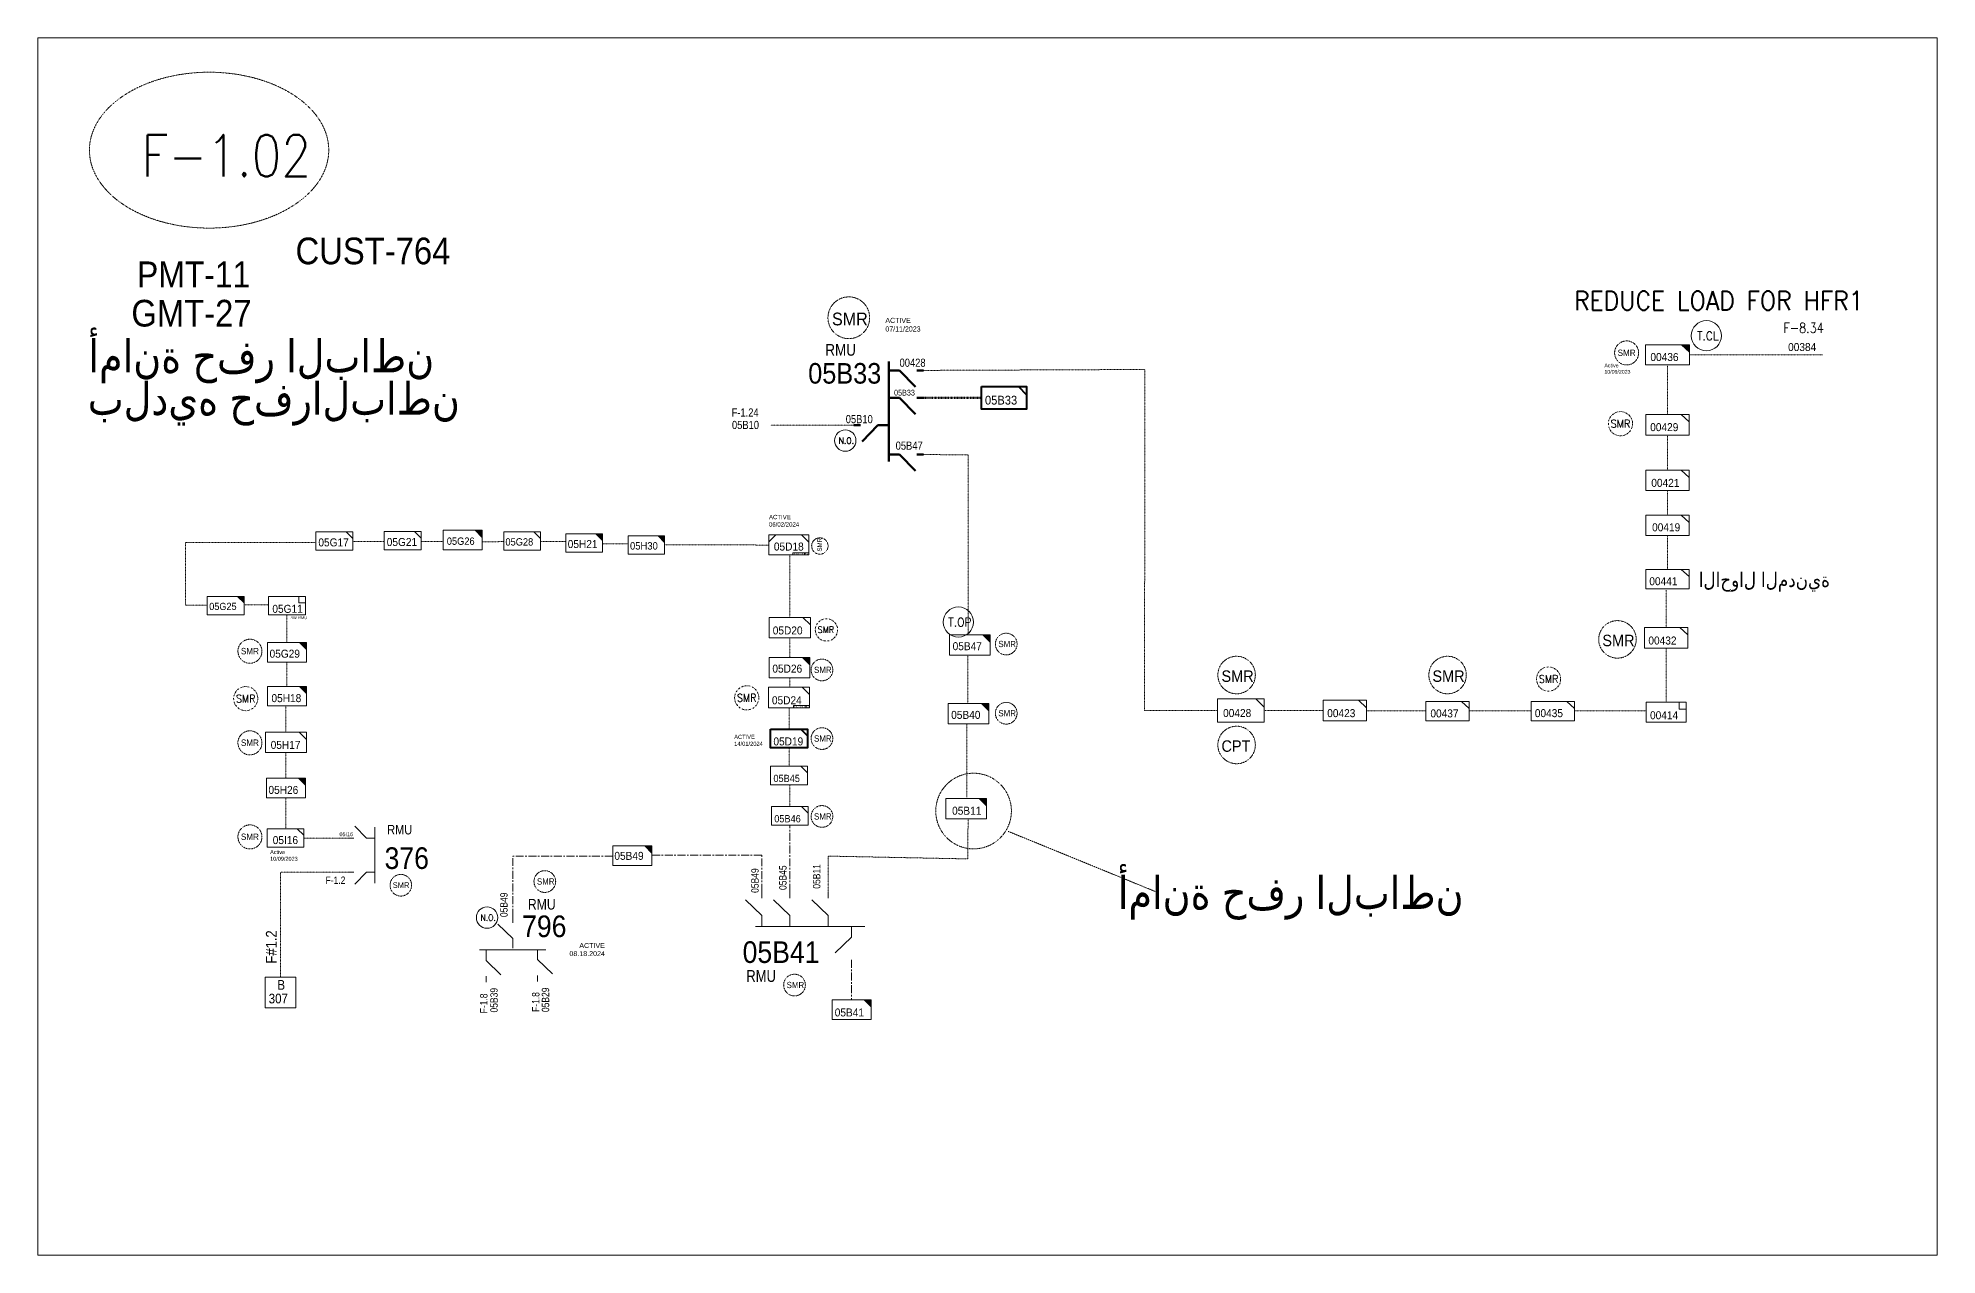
# Model space of a CAD drawing. Header units: metres. Extents: x 65984 to 144644, y -19036 to 23726.
# Drawn here: x 115218 to 116097, y 14560 to 15123 of the extents above; entities that cross this region are included whole.
import ezdxf
from ezdxf.enums import TextEntityAlignment as Align

# ---------------------------------------------------------------- set-up
doc = ezdxf.new("R2010")
doc.units = ezdxf.units.M
doc.header["$MEASUREMENT"] = 0
for name, pattern in [('( Center )', [2, 1.25, -0.25, 0.25, -0.25]), ('DGN Style 3', [0.013877, 0, -0.013877]), ('DGN Style 4', [1.6, 0.8, -0.4, 0, -0.4])]:
    doc.linetypes.add(name, pattern=pattern)
doc.layers.get('0').update_dxf_attribs({"color": 95, "lineweight": 40})
for name, color, linetype, lineweight in [('CONTRACTOR NAME', 95, 'Continuous', 40), ('d_eos', 111, 'Continuous', 40), ('d_eos no', 121, 'Continuous', 40), ('d_switch', 95, 'Continuous', 40), ('d_tf no', 6, 'Continuous', 40), ('d_ug cable', 95, 'Continuous', 40), ('d_ug main line', 95, 'Continuous', 40), ('d_unit sub', 7, 'Continuous', 40), ('FDR  1  05', 172, 'Continuous', 40), ('fedr no', 95, 'Continuous', 40), ('GRID STATION 01', 7, 'Continuous', 40), ('Level 37', 7, 'Continuous', 0), ('O H MAIN FEEDER', 4, 'Continuous', 100), ('SW N O', 114, 'Continuous', 30)]:
    doc.layers.add(name, color=color, linetype=linetype, lineweight=lineweight)
doc.styles.add('NASKHF', font='naskhf.shx', dxfattribs={"height": 8})
doc.styles.get("Standard").update_dxf_attribs({"font": 'txt.shx'})
doc.styles.add('Style-Arial', font='arial.ttf')
doc.styles.add('Style-ENGINEERING', font='ENGINEERING.shx')
doc.styles.add('Style-msdefault', font='msdefault.shx')
doc.styles.add('Style-simplex', font='simplex.shx')
doc.styles.add('Style-STANDARD', font='STANDARD.shx')

# ---------------------------------------------------------------- blocks, each defined once
blk = doc.blocks.new('*U893')
at = {"layer": 'SW N O', "color": 3, "lineweight": 13}
blk.add_circle((0, 0), 16.8, dxfattribs=at)
at = {"layer": 'SW N O', "color": 3, "lineweight": 13, "style": 'Style-STANDARD'}
blk.add_text('N.O.', height=9.6, dxfattribs=at).set_placement((1.7, -0.2), align=Align.MIDDLE_CENTER)
blk = doc.blocks.new('TF_8')
at = {"color": 0, "linetype": 'ByBlock', "lineweight": -2}
blk.add_line((6.3, 4.95), (9.9, 1.35), dxfattribs=at)
blk.add_3dface([(-10.1, 4.95), (9.9, 4.95), (9.9, -5.05), (-10.1, -5.05)], dxfattribs=at)
blk = doc.blocks.new('exist.us-1000kva')
at = {"color": 0, "linetype": 'ByBlock', "lineweight": -2, "flags": 128}
blk.add_lwpolyline([(40, 12.9), (32.8, 20), (40, 20)], close=True, dxfattribs=at)
at = {"color": 0, "linetype": 'ByBlock', "lineweight": -2, "extrusion": (0, 0, -1)}
blk.add_solid([(-40, 12.9), (-32.8, 20), (-40, 20)], dxfattribs=at)
at = {"color": 0, "linetype": 'ByBlock', "lineweight": -2, "xscale": 2, "yscale": 2}
blk.add_blockref('TF_8', (20.2, 10.1), dxfattribs=at)
blk = doc.blocks.new('TF3')
at = {"color": 0, "linetype": 'ByBlock', "lineweight": -2}
for p, q in [((11.3, 9), (18.3, 9)), ((18.3, 9), (18.3, 2))]:
    blk.add_line(p, q, dxfattribs=at)
at = {"color": 0, "linetype": 'ByBlock', "lineweight": -2, "flags": 128}
blk.add_lwpolyline([(18.3, 2), (11.3, 2), (11.3, 9)], dxfattribs=at)
at = {"color": 0, "linetype": 'ByBlock', "lineweight": -2}
blk.add_3dface([(-21.7, 9), (18.3, 9), (18.3, -11), (-21.7, -11)], dxfattribs=at)
blk = doc.blocks.new('*U1240')
at = {"layer": 'CONTRACTOR NAME', "color": 2, "lineweight": 13, "ltscale": 0.498271, "flags": 128}
for points in [[(1.71, -0.49), (-3.71, -0.49), (-3.71, 0.49), (1.71, 0.49)], [(3.71, -0.49), (1.71, -0.49), (1.71, 0.49), (3.71, 0.49)]]:
    blk.add_lwpolyline(points, close=True, dxfattribs=at)
at = {"layer": 'CONTRACTOR NAME', "color": 2, "lineweight": 13, "style": 'Style-msdefault', "width": 0.945946}
for s, height, p in [('2017.09.21', 0.683, (-3.48, 0.35)), ('KIC', 0.572, (2.05, 0.29))]:
    blk.add_text(s, height=height, dxfattribs=at).set_placement(p, align=Align.TOP_LEFT)
blk = doc.blocks.new('*U1241')
at = {"layer": 'CONTRACTOR NAME', "color": 131, "lineweight": 13, "ltscale": 0.498271, "flags": 128}
for points in [[(1.71, -0.5), (-3.71, -0.5), (-3.71, 0.48), (1.71, 0.48)], [(3.72, -0.5), (1.71, -0.5), (1.71, 0.48), (3.72, 0.48)]]:
    blk.add_lwpolyline(points, close=True, dxfattribs=at)
at = {"layer": 'CONTRACTOR NAME', "color": 131, "lineweight": 13, "style": 'Style-msdefault', "width": 0.945946}
for s, height, p in [('2017.10.01', 0.683, (-3.48, 0.34)), ('KIC', 0.572, (2.06, 0.28))]:
    blk.add_text(s, height=height, dxfattribs=at).set_placement(p, align=Align.TOP_LEFT)
blk = doc.blocks.new('*U2966')
at = {"layer": 'FDR  1  05', "color": 2, "linetype": 'Continuous', "lineweight": 13, "flags": 128}
blk.add_lwpolyline([(12.8, 10), (20, 10), (20, 2.8)], close=True, dxfattribs=at)
at = {"layer": 'FDR  1  05', "color": 2, "linetype": 'Continuous', "lineweight": 13, "xscale": 2, "yscale": 2, "zscale": 0.899145647744635, "rotation": 359.9999999999999}
blk.add_blockref('TF_8', (0.2, 0.1), dxfattribs=at)
blk = doc.blocks.new('*U2657')
at = {"layer": 'd_unit sub', "color": 2, "linetype": 'Continuous', "lineweight": 13, "flags": 128}
for points in [[(-9.48, 1.38), (-6.07, 4.73), (-9.48, 4.73)], [(9.49, 1.32), (6.02, 4.73), (9.5, 4.73)]]:
    blk.add_lwpolyline(points, close=True, dxfattribs=at)
at = {"layer": 'd_unit sub', "color": 2, "linetype": 'Continuous', "lineweight": 13, "xscale": 0.9486633457507602, "yscale": 0.9486633457507602, "zscale": 0.4380515265747435, "rotation": 359.9999999999999}
blk.add_blockref('TF_8', (0.1, 0.04), dxfattribs=at)
blk = doc.blocks.new('*U2967')
at = {"layer": 'd_tf no', "color": 2, "linetype": 'Continuous', "lineweight": 40, "flags": 128}
blk.add_lwpolyline([(12.8, 10), (20, 10), (20, 2.8)], close=True, dxfattribs=at)
at = {"layer": 'd_tf no', "color": 2, "linetype": 'Continuous', "lineweight": 40, "xscale": 2, "yscale": 2, "rotation": 359.9999999999999}
blk.add_blockref('TF_8', (0.2, 0.1), dxfattribs=at)
blk = doc.blocks.new('*U2968')
at = {"layer": 'FDR  1  05', "color": 2, "linetype": 'Continuous', "lineweight": 13, "flags": 128}
blk.add_lwpolyline([(12.8, 10), (20, 10), (20, 2.8)], close=True, dxfattribs=at)
at = {"layer": 'FDR  1  05', "color": 2, "linetype": 'Continuous', "lineweight": 13, "xscale": 2, "yscale": 2, "rotation": 359.9999999999999}
blk.add_blockref('TF_8', (0.2, 0.1), dxfattribs=at)
blk = doc.blocks.new('*U2969')
at = {"layer": 'FDR  1  05', "color": 2, "linetype": 'Continuous', "lineweight": 13, "flags": 128}
blk.add_lwpolyline([(20, 10), (20, 2.8), (12.8, 10)], close=True, dxfattribs=at)
at = {"layer": 'FDR  1  05', "color": 2, "linetype": 'Continuous', "lineweight": 13, "xscale": 2, "yscale": 2, "zscale": 0.8535245333131425, "rotation": 359.9999999999999}
blk.add_blockref('TF_8', (0.2, 0.1), dxfattribs=at)
blk = doc.blocks.new('*U3297')
at = {"layer": 'FDR  1  05', "color": 7, "linetype": 'Continuous', "lineweight": 13, "flags": 128}
blk.add_lwpolyline([(12.8, 10), (20, 10), (20, 2.8)], close=True, dxfattribs=at)
at = {"layer": 'FDR  1  05', "color": 7, "linetype": 'Continuous', "lineweight": 13, "xscale": 2, "yscale": 2, "rotation": 359.9999999999999}
blk.add_blockref('TF_8', (0.2, 0.1), dxfattribs=at)
blk = doc.blocks.new('*U3336')
at = {"layer": 'FDR  1  05', "color": 7, "linetype": 'Continuous', "lineweight": 13, "flags": 128}
blk.add_lwpolyline([(20, 10), (20, 2.8), (12.8, 10)], close=True, dxfattribs=at)
at = {"layer": 'FDR  1  05', "color": 7, "linetype": 'Continuous', "lineweight": 13, "xscale": 2, "yscale": 2, "zscale": 0.8535245333131425, "rotation": 359.9999999999999}
blk.add_blockref('TF_8', (0.2, 0.1), dxfattribs=at)
blk = doc.blocks.new('*U1280')
at = {"layer": 'SW N O', "color": 1, "lineweight": 13}
blk.add_circle((0, 0), 16.8, dxfattribs=at)
at = {"layer": 'SW N O', "color": 1, "lineweight": 13, "style": 'Style-STANDARD'}
blk.add_text('T.CL', height=9.6, dxfattribs=at).set_placement((1.7, -0.2), align=Align.MIDDLE_CENTER)
blk = doc.blocks.new('*U4161')
at = {"layer": 'SW N O', "color": 5, "lineweight": 13}
blk.add_circle((0, 0), 16.8, dxfattribs=at)
at = {"layer": 'SW N O', "color": 5, "lineweight": 13, "style": 'Style-STANDARD'}
blk.add_text('T.OP', height=9.6, dxfattribs=at).set_placement((1.7, -0.2), align=Align.MIDDLE_CENTER)

msp = doc.modelspace()

# ---------------------------------------------------------------- linework, layer by layer
at = {"layer": 'd_eos', "color": 2, "linetype": 'Continuous', "lineweight": 211, "ltscale": 0.688132}
for p, q in [((115611.83, 14926.97), (115611.82, 14973.24)), ((115611.82, 14969.1), (115616.84, 14969.1)), ((115616.84, 14969.1), (115624.16, 14961.55)), ((115624.86, 14969.1), (115627.91, 14969.1)), ((115611.82, 14956.45), (115616.84, 14956.45)), ((115616.84, 14956.45), (115624.16, 14948.9)), ((115624.86, 14956.45), (115627.91, 14956.45)), ((115598.79, 14943.8), (115595.74, 14943.8)), ((115606.81, 14943.8), (115599.49, 14936.25)), ((115611.83, 14943.79), (115606.81, 14943.8)), ((115611.82, 14930.26), (115616.84, 14930.27)), ((115616.84, 14930.27), (115624.16, 14922.72)), ((115624.86, 14930.27), (115627.91, 14930.27))]:
    msp.add_line(p, q, dxfattribs=at)
at = {"layer": 'd_eos', "color": 7, "linetype": 'Continuous', "lineweight": 13, "ltscale": 0.54966}
for p, q in [((115364.46, 14752.87), (115362.2, 14752.87)), ((115370.43, 14752.87), (115364.98, 14758.49)), ((115364.47, 14737.22), (115362.2, 14737.22)), ((115370.43, 14737.23), (115364.99, 14731.61))]:
    msp.add_line(p, q, dxfattribs=at)
at = {"layer": 'd_eos', "color": 2, "linetype": 'Continuous', "lineweight": 13, "ltscale": 0.54966}
for p, q in [((115374.16, 14752.87), (115370.43, 14752.87)), ((115374.16, 14732.09), (115374.16, 14758)), ((115374.16, 14737.23), (115370.43, 14737.23))]:
    msp.add_line(p, q, dxfattribs=at)
at = {"layer": 'd_eos', "color": 2, "linetype": 'Continuous', "lineweight": 13, "ltscale": 0.679005}
for p, q in [((115553.14, 14725.08), (115553.14, 14728.12)), ((115566.12, 14725.08), (115566.12, 14728.12)), ((115583.86, 14725.08), (115583.86, 14728.12)), ((115553.14, 14717.09), (115545.62, 14724.39)), ((115566.12, 14717.09), (115558.6, 14724.39)), ((115583.86, 14717.09), (115576.34, 14724.39)), ((115550.27, 14712.09), (115600.82, 14712.1)), ((115553.14, 14712.09), (115553.14, 14717.09)), ((115566.12, 14712.1), (115566.12, 14717.09)), ((115583.86, 14712.1), (115583.86, 14717.09)), ((115594.64, 14712.1), (115594.64, 14707.1)), ((115594.64, 14707.1), (115587.12, 14699.8))]:
    msp.add_line(p, q, dxfattribs=at)
at = {"layer": 'd_eos', "color": 2, "linetype": 'Continuous', "lineweight": 13, "ltscale": 0.625574}
for p, q in [((115438.01, 14706.52), (115431.14, 14713.18)), ((115422.67, 14701.3), (115453.27, 14701.3)), ((115425.67, 14700.94), (115425.67, 14696.38)), ((115438.01, 14701.97), (115438.01, 14706.52)), ((115449.48, 14701.3), (115449.48, 14696.75)), ((115425.68, 14696.38), (115432.54, 14689.72)), ((115449.48, 14696.75), (115456.34, 14690.09))]:
    msp.add_line(p, q, dxfattribs=at)
at = {"layer": 'd_eos', "color": 7, "linetype": 'Continuous', "lineweight": 13, "ltscale": 0.625574}
for p, q in [((115438.01, 14713.82), (115438.01, 14716.59)), ((115425.68, 14689.09), (115425.68, 14686.32)), ((115449.48, 14689.45), (115449.48, 14686.68))]:
    msp.add_line(p, q, dxfattribs=at)
at = {"layer": 'd_ug cable', "color": 7, "linetype": 'DGN Style 3', "lineweight": 13}
for p, q in [((115982.12, 14976.35), (116043.68, 14976.35)), ((115971.92, 14948.8), (115971.92, 14971.76)), ((115971.92, 14923.06), (115971.92, 14939.3)), ((115286.59, 14889.57), (115286.59, 14860.68)), ((115364.08, 14890.06), (115378.59, 14890.04)), ((115395.66, 14890.06), (115405.74, 14890.06)), ((115423.84, 14889.97), (115433.79, 14889.98)), ((115450.86, 14889.98), (115462.5, 14889.98)), ((115479.4, 14888.95), (115491.11, 14888.95)), ((115971.92, 14892.78), (115971.92, 14877.12)), ((115566.08, 14883.85), (115566.1, 14854.95)), ((115971.28, 14850.25), (115971.28, 14867.62)), ((115566.12, 14845.46), (115566.11, 14836.48)), ((115971.28, 14815.82), (115971.28, 14840.75)), ((115333.13, 14801.95), (115333.13, 14813.91)), ((115565.72, 14813.17), (115565.72, 14803.25)), ((115647.94, 14771.9), (115647.94, 14805.69)), ((115333.13, 14780.58), (115333.13, 14792.45)), ((115333.13, 14757.28), (115333.13, 14771.58)), ((115362.2, 14752.87), (115341.44, 14752.87))]:
    msp.add_line(p, q, dxfattribs=at)
at = {"layer": 'd_ug cable', "color": 7, "linetype": 'DGN Style 3', "lineweight": 158}
msp.add_line((115627.91, 14956.45), (115654.69, 14956.45), dxfattribs=at)
at = {"layer": 'd_ug cable', "color": 2, "linetype": 'DGN Style 3', "lineweight": 13}
msp.add_line((115566.11, 14827.08), (115566.11, 14822.66), dxfattribs=at)
at = {"layer": 'd_ug cable', "color": 6, "linetype": 'DGN Style 3', "lineweight": 13}
msp.add_line((115667.07, 14756.04), (115735.22, 14728.17), dxfattribs=at)
at = {"layer": 'd_ug cable', "color": 7, "linetype": 'DGN Style 3', "lineweight": 13, "flags": 128}
for points in [[(115625.26, 14969.15), (115730.3, 14969.59)], [(115730.11, 14811.91), (115730.3, 14969.59)], [(115557.25, 14943.8), (115595.74, 14943.8)], [(115624.98, 14930.22), (115648.59, 14930.18)], [(115648.52, 14847.44), (115648.59, 14930.18)], [(115971.92, 14902.28), (115971.92, 14913.56)], [(115286.59, 14889.57), (115346.98, 14889.57)], [(115508.19, 14888.43), (115508.19, 14888.48), (115556.39, 14888.43)], [(115286.59, 14860.68), (115296.75, 14860.66)], [(115313.63, 14860.77), (115325.22, 14860.77)], [(115333.59, 14843.3), (115333.59, 14856.17)], [(115333.59, 14823.01), (115333.59, 14834.3)], [(115648.34, 14815.14), (115648.36, 14837.31)], [(115730.11, 14811.91), (115763.8, 14811.89)], [(115785.49, 14811.89), (115812.69, 14811.89)], [(115832.73, 14811.79), (115860.25, 14811.79)], [(115880.25, 14811.69), (115908.98, 14811.69)], [(115928.98, 14811.69), (115962.01, 14811.69)], [(115565.72, 14794.71), (115565.72, 14786.14)], [(115566.12, 14777.61), (115566.12, 14767.51)], [(115648.53, 14761.82), (115648.37, 14743.3)], [(115583.86, 14728.12), (115583.86, 14744.6), (115648.37, 14743.3), (115648.37, 14743.3)], [(115362.2, 14737.22), (115330.54, 14737.22), (115330.54, 14688.59)]]:
    msp.add_lwpolyline(points, dxfattribs=at)
at = {"layer": 'd_ug cable', "color": 2, "linetype": 'DGN Style 3', "lineweight": 0}
for centre, radius in [((115593.38, 14993.51), 9.64), ((115579.99, 14887.99), 3.8), ((115948.8, 14844.8), 8.67), ((115666.16, 14842.64), 5.02), ((115580.96, 14830.67), 5.02), ((115772.69, 14828.32), 8.67), ((115870.24, 14828.32), 8.67), ((115666.16, 14810.64), 5.02), ((115580.96, 14798.94), 5.02), ((115772.69, 14795.98), 8.67), ((115580.96, 14762.93), 5.02), ((115452.81, 14732.84), 5.02), ((115568.27, 14684.98), 5.02)]:
    msp.add_circle(centre, radius, dxfattribs=at)
at = {"layer": 'd_ug cable', "color": 2, "linetype": 'DGN Style 3', "lineweight": 13}
for centre, radius in [((115953.04, 14977.24), 5.56), ((115316.46, 14839.31), 5.56), ((115316.46, 14796.96), 5.56), ((115316.46, 14753.47), 5.56), ((115386.23, 14731.13), 5)]:
    msp.add_circle(centre, radius, dxfattribs=at)
at = {"layer": 'd_ug cable', "color": 2, "linetype": 'DGN Style 4', "lineweight": 13}
for centre, radius in [((115950.21, 14944.52), 5.59), ((115583.03, 14849.18), 5.15), ((115916.95, 14826.45), 5.59), ((115314.5, 14817.41), 5.59), ((115546.17, 14817.77), 5.59)]:
    msp.add_circle(centre, radius, dxfattribs=at)
at = {"layer": 'd_ug cable', "color": 6, "linetype": 'DGN Style 3', "lineweight": 13}
msp.add_circle((115651.07, 14765.43), 17.49, dxfattribs=at)
at = {"layer": 'd_ug main line', "color": 7, "linetype": '( Center )', "lineweight": 13, "ltscale": 2.94}
msp.add_line((115594.64, 14696.62), (115594.64, 14678.09), dxfattribs=at)
at = {"layer": 'd_ug main line', "color": 7, "linetype": '( Center )', "lineweight": 13, "ltscale": 2.94, "flags": 128}
for points in [[(115566.12, 14728.12), (115566.12, 14758.97)], [(115484.17, 14744.6), (115484.17, 14744.6), (115438.01, 14744.6), (115438.01, 14716.59)], [(115553.11, 14745.06), (115553.11, 14745.06), (115502.33, 14745.05), (115502.33, 14745.05)], [(115553.14, 14728.12), (115553.14, 14745.1)]]:
    msp.add_lwpolyline(points, dxfattribs=at)
at = {"layer": 'fedr no', "color": 82, "linetype": 'DGN Style 3', "lineweight": 13, "true_color": 0x1dc70e}
msp.add_ellipse((115297.57, 15070.99), major_axis=(55.33, 0), ratio=0.651175, dxfattribs=at)
at = {"layer": 'GRID STATION 01', "color": 7, "lineweight": 13, "ltscale": 0.379284, "flags": 128}
msp.add_lwpolyline([(115323.44, 14674.4), (115337.64, 14674.4), (115337.64, 14688.59), (115323.44, 14688.59)], close=True, dxfattribs=at)
at = {"layer": 'O H MAIN FEEDER', "color": 140, "linetype": 'Continuous', "lineweight": 13, "flags": 128}
msp.add_lwpolyline([(115218.44, 14560.16), (116096.57, 14560.16), (116096.57, 15122.85), (115218.44, 15122.85)], close=True, dxfattribs=at)

# ---------------------------------------------------------------- block references
at = {"layer": 'CONTRACTOR NAME', "color": 131, "lineweight": 13, "ltscale": 0.498271}
msp.add_blockref('*U1241', (115571.16, 14884.36), dxfattribs=at)
at = {"layer": 'CONTRACTOR NAME', "color": 2, "lineweight": 13, "ltscale": 0.498271}
msp.add_blockref('*U1240', (115571.51, 14813.67), dxfattribs=at)
at = {"layer": 'd_tf no', "color": 2, "linetype": 'Continuous', "lineweight": 40, "xscale": 0.4267622666565712, "yscale": 0.4267622666565712, "zscale": 0.4267622666565712}
msp.add_blockref('*U2967', (115565.71, 14798.98), dxfattribs=at)
at = {"layer": 'd_unit sub', "color": 2, "linetype": 'Continuous', "lineweight": 13, "xscale": 0.9742284657550533, "yscale": 0.9742284657550533, "zscale": 0.9742284657550533}
msp.add_blockref('*U2657', (115565.62, 14888.48), dxfattribs=at)
at = {"layer": 'FDR  1  05', "color": 2, "linetype": 'Continuous', "lineweight": 13}
for name, p, xscale, yscale, zscale in [('exist.us-1000kva', (115961.71, 14971.76), 0.5101644061302066, 0.4591479655171861, 0.4267622666565712), ('*U2966', (115566.11, 14850.2), 0.4746308539968325, 0.4746308539968325, 0.4746308539968325), ('exist.us-1000kva', (115639.94, 14837.45), 0.47, 0.47, 0.4267622666565712), ('exist.us-1000kva', (115556.58, 14827.08), 0.4700000000001455, 0.4700000000001455, 0.4267622666565712), ('*U2966', (115565.71, 14817.91), 0.4746308539968325, 0.4746308539968325, 0.4746308539968325), ('exist.us-1000kva', (115639.26, 14805.69), 0.4700000000001455, 0.4700000000001455, 0.4267622666565712), ('TF_8', (115774.76, 14811.94), 1.084321056286571, 1.084321056286571, 0.4267622666565712), ('*U2969', (115870.24, 14811.64), 0.5, 0.45, 0.5), ('*U2969', (115918.97, 14811.64), 0.5, 0.45, 0.5), ('*U2968', (115566.11, 14763.24), 0.4267622666565712, 0.4267622666565712, 0.4267622666565712)]:
    msp.add_blockref(name, p, dxfattribs=dict(at, xscale=xscale, yscale=yscale, zscale=zscale))
at = {"layer": 'FDR  1  05', "color": 2, "linetype": 'Continuous', "lineweight": 40, "xscale": 1.045, "yscale": 1.045, "zscale": 0.4694384933222284}
msp.add_blockref('TF_8', (115665.24, 14956.5), dxfattribs=at)
at = {"layer": 'FDR  1  05', "color": 2, "linetype": 'Continuous', "lineweight": 13, "yscale": 0.95, "zscale": 0.4267622666565712}
for p in [(115972.02, 14944.09), (115971.38, 14845.55)]:
    msp.add_blockref('TF_8', p, dxfattribs=at)
at = {"layer": 'FDR  1  05', "color": 7, "linetype": 'Continuous', "lineweight": 13, "yscale": 0.95, "zscale": 0.4267622666565712}
for p in [(115972.02, 14918.36), (115972.02, 14897.58), (115822.79, 14811.94)]:
    msp.add_blockref('TF_8', p, dxfattribs=at)
at = {"layer": 'FDR  1  05', "color": 7, "linetype": 'Continuous', "lineweight": 13, "rotation": 359.9999999999999}
for name, p, xscale, yscale, zscale in [('TF_8', (115355.6, 14890.32), 0.8535245333131425, 0.8535245333131425, 0.4267622666565712), ('TF_8', (115387.21, 14890.5), 0.8535245333131425, 0.8535245333131425, 0.4267622666565712), ('exist.us-1000kva', (115405.74, 14886.18), 0.4523019561862487, 0.4523019561862487, 0.4267622666565712), ('TF_8', (115442.41, 14890.35), 0.8535245333131425, 0.8535245333131425, 0.4267622666565712), ('exist.us-1000kva', (115462.5, 14885.08), 0.4226133522640009, 0.4226133522640009, 0.4267622666565712), ('exist.us-1000kva', (115491.29, 14884.25), 0.4226133522640009, 0.4226133522640009, 0.4267622666565712), ('exist.us-1000kva', (115296.75, 14856.17), 0.4263196335668908, 0.4263196335668908, 0.3840860399909141), ('TF3', (115334.32, 14860.86), 0.4266530155163069, 0.4266530155163069, 0.1300771388769227), ('TF3', (115972.06, 14811.65), 0.4631698218508414, 0.4631698218508414, 0.1300771388769227), ('exist.us-1000kva', (115324.13, 14771.58), 0.45, 0.45, 0.4267622666565712), ('exist.us-1000kva', (115484.28, 14740.25), 0.4511954598007759, 0.4511954598007759, 0.4267622666565712)]:
    msp.add_blockref(name, p, dxfattribs=dict(at, xscale=xscale, yscale=yscale, zscale=zscale))
at = {"layer": 'FDR  1  05', "color": 7, "linetype": 'Continuous', "lineweight": 13}
for name, p, xscale, yscale, zscale in [('*U3336', (115971.9, 14872.63), 0.5, 0.45, 0.5), ('*U3297', (115565.71, 14781.87), 0.4267622666565712, 0.4267622666565712, 0.4267622666565712), ('exist.us-1000kva', (115638.24, 14761.82), 0.47, 0.47, 0.4267622666565712)]:
    msp.add_blockref(name, p, dxfattribs=dict(at, xscale=xscale, yscale=yscale, zscale=zscale))
at = {"layer": 'FDR  1  05', "color": 2, "linetype": 'Continuous', "lineweight": 13, "zscale": 0.4267622666565712, "rotation": 359.9999999999999}
for name, p, xscale, yscale in [('exist.us-1000kva', (115324.59, 14834.3), 0.45, 0.45), ('exist.us-1000kva', (115324.59, 14814.01), 0.45, 0.45), ('TF_8', (115333.19, 14797.23), 0.95, 0.95), ('TF_8', (115332.99, 14753.05), 0.8535245333131425, 0.8535245333131425), ('exist.us-1000kva', (115585.61, 14669.06), 0.4511954598007759, 0.4511954598007759)]:
    msp.add_blockref(name, p, dxfattribs=dict(at, xscale=xscale, yscale=yscale))
at = {"layer": 'SW N O', "color": 1, "lineweight": 13, "xscale": 0.4151295159323007, "yscale": 0.4151295159323007, "zscale": 0.4151295159323007}
msp.add_blockref('*U1280', (115989.93, 14985.19), dxfattribs=at)
at = {"layer": 'SW N O', "color": 3, "lineweight": 13, "xscale": 0.2950694635422144, "yscale": 0.2950694635422144, "zscale": 0.2950694635422144}
for p in [(115591.74, 14936.72), (115426.11, 14716.18)]:
    msp.add_blockref('*U893', p, dxfattribs=at)
at = {"layer": 'SW N O', "color": 5, "lineweight": 13, "xscale": 0.4151295159323007, "yscale": 0.4151295159323007, "zscale": 0.4151295159323007}
msp.add_blockref('*U4161', (115644.04, 14852.81), dxfattribs=at)

# ---------------------------------------------------------------- texts
at = {"color": 4, "insert": (115480.61, 14698.36), "char_height": 2.2422, "attachment_point": 9}
msp.add_mtext('\\FENGINEERING;\\H1x;\\W1.09375;ACTIVE\\P08.18.2024', dxfattribs=at)
at = {"layer": 'd_eos no', "color": 7, "linetype": 'Continuous', "lineweight": 13, "style": 'Style-Arial', "width": 0.88}
for s, height, p in [('CUST-764', 12.33, (115337.54, 15030.56)), ('PMT-11', 11.981, (115264.24, 15019.52)), ('GMT-27', 12.33, (115261.63, 15001.78))]:
    msp.add_text(s, height=height, dxfattribs=at).set_placement(p, align=Align.TOP_LEFT)
at = {"layer": 'd_eos no', "color": 2, "linetype": 'Continuous', "lineweight": 13}
for s, height, style, width, p in [('أمانة حفر الباطن', 15.1947, 'Style-Arial', 0.88, (115241.78, 14983.44)), ('بلديه حفرالباطن', 15.1947, 'Style-Arial', 0.88, (115241.47, 14963.85)), ('376', 10, 'Style-Arial', 0.88, (115378.71, 14748.66)), ('أمانة حفر الباطن', 15.1947, 'Style-Arial', 0.88, (115717.78, 14735.39)), ('796', 10, 'Style-Arial', 0.88, (115442.31, 14717.14)), ('05B41', 10, 'Style-Arial', 0.88, (115544.28, 14705.2)), ('RMU', 5.5, 'Style-msdefault', 0.818182, (115545.98, 14691.92))]:
    msp.add_text(s, height=height, dxfattribs=dict(at, style=style, width=width)).set_placement(p, align=Align.TOP_LEFT)
at = {"layer": 'd_eos no', "color": 2, "linetype": 'Continuous', "lineweight": 140, "style": 'Style-Arial', "width": 0.88}
msp.add_text('05B33', height=9.505, dxfattribs=at).set_placement((115574.6, 14972.56), align=Align.TOP_LEFT)
at = {"layer": 'd_eos no', "color": 7, "linetype": 'Continuous', "lineweight": 13, "ltscale": 0.627684, "style": 'Style-Arial', "width": 0.88}
msp.add_text('الاحوال المدنية', height=6.6846, dxfattribs=at).set_placement((115986.42, 14875.76), align=Align.TOP_LEFT)
at = {"layer": 'd_switch', "color": 7, "linetype": 'Continuous', "lineweight": 30, "style": 'Style-ENGINEERING', "width": 0.857143}
msp.add_text('00428', height=3.773, dxfattribs=at).set_placement((115628.87, 14974.61), align=Align.TOP_RIGHT)
for s, height, p in [('05B33', 2.676, (115614.3, 14960.22)), ('05B10', 3.773, (115591.95, 14948.52)), ('05B47', 3.773, (115615.04, 14936.26))]:
    msp.add_text(s, height=height, dxfattribs=at).set_placement(p, align=Align.TOP_LEFT)
at = {"layer": 'd_switch', "color": 17, "linetype": 'Continuous', "lineweight": 30, "style": 'Style-ENGINEERING', "width": 0.857143}
msp.add_text('05B10', height=3.773, dxfattribs=at).set_placement((115539.35, 14945.83), align=Align.TOP_LEFT)
at = {"layer": 'd_switch', "color": 2, "linetype": 'Continuous', "lineweight": 30, "style": 'Style-ENGINEERING', "width": 0.857143}
msp.add_text('F-1.24', height=3.773, dxfattribs=at).set_placement((115539.18, 14947.82))
at = {"layer": 'd_switch', "color": 7, "linetype": 'Continuous', "lineweight": 13, "ltscale": 0.687201, "style": 'Style-ENGINEERING', "width": 0.857143}
msp.add_text('05I16', height=1.821, dxfattribs=at).set_placement((115357.86, 14755.63), align=Align.TOP_LEFT)
at = {"layer": 'd_switch', "color": 7, "linetype": 'Continuous', "lineweight": 13, "style": 'Style-ENGINEERING', "width": 0.857143}
msp.add_text('F-1.2', height=3.43, dxfattribs=at).set_placement((115360.59, 14735.16), align=Align.TOP_RIGHT)
for s, rotation, p in [('05B49', 89.99963, (115551.7, 14738.95)), ('05B45', 89.99963, (115564.59, 14740.3)), ('05B11', 90, (115580.21, 14740.88))]:
    msp.add_text(s, height=3.43, rotation=rotation, dxfattribs=at).set_placement(p, align=Align.RIGHT)
at = {"layer": 'd_switch', "color": 71, "linetype": 'Continuous', "lineweight": 13, "style": 'Style-ENGINEERING', "width": 0.857143}
msp.add_text('05B49', height=3.43, rotation=90, dxfattribs=at).set_placement((115432.17, 14716.39), align=Align.TOP_LEFT)
at = {"layer": 'd_switch', "color": 98, "linetype": 'Continuous', "lineweight": 13, "style": 'Style-ENGINEERING', "width": 0.857143}
for s, p in [('05B39', (115427.59, 14672.28)), ('05B29', (115451.4, 14672.47))]:
    msp.add_text(s, height=3.43, rotation=90, dxfattribs=at).set_placement(p, align=Align.TOP_LEFT)
at = {"layer": 'd_switch', "color": 2, "linetype": 'Continuous', "lineweight": 30, "style": 'Style-ENGINEERING', "width": 0.857143}
for p in [(115426.3, 14671.9), (115450.33, 14672.53)]:
    msp.add_text('F-1.8', height=3.43, rotation=90, dxfattribs=at).set_placement(p)
at = {"layer": 'd_tf no', "color": 1, "linetype": 'Continuous', "lineweight": 13, "style": 'Style-msdefault', "width": 0.945946}
for s, height, p in [('SMR', 5.888, (115585.6, 14995.88)), ('SMR', 2.89, (115662.52, 14844.11)), ('SMR', 5.299, (115941.81, 14846.94)), ('SMR', 2.89, (115577.31, 14832.14)), ('SMR', 5.299, (115765.7, 14830.45)), ('SMR', 5.299, (115863.24, 14830.45)), ('SMR', 2.89, (115662.52, 14812.1)), ('SMR', 2.89, (115577.31, 14800.4)), ('CPT', 5.299, (115765.7, 14798.12)), ('SMR', 2.89, (115577.31, 14764.39)), ('SMR', 2.89, (115449.16, 14734.31)), ('SMR', 2.89, (115564.62, 14686.45))]:
    msp.add_text(s, height=height, dxfattribs=at).set_placement(p, align=Align.TOP_LEFT)
at = {"layer": 'd_tf no', "color": 3, "linetype": 'Continuous', "lineweight": 40, "style": 'Style-msdefault', "width": 0.945946}
msp.add_text('00384', height=3.7, dxfattribs=at).set_placement((116027.7, 14981.81), align=Align.TOP_LEFT)
at = {"layer": 'd_tf no', "color": 1, "linetype": 'Continuous', "lineweight": 40, "style": 'Style-msdefault', "width": 0.945946}
for height, p in [(2.96, (115948.87, 14978.79)), (2.96, (115312.29, 14840.86)), (2.96, (115312.29, 14798.51)), (2.96, (115312.29, 14755.02)), (2.664, (115382.47, 14732.52))]:
    msp.add_text('SMR', height=height, dxfattribs=at).set_placement(p, align=Align.TOP_LEFT)
at = {"layer": 'd_tf no', "color": 2, "linetype": 'Continuous', "lineweight": 13, "style": 'Style-msdefault', "width": 0.945946}
for s, height, p in [('00436', 3.7, (115964.04, 14977.19)), ('00429', 3.7, (115963.94, 14944.78)), ('05D20', 3.7, (115558.21, 14850.78)), ('05B47', 3.7, (115641.39, 14843.5)), ('05G29', 3.7, (115325.53, 14840.03)), ('05D26', 3.7, (115558.03, 14833.13)), ('05H18', 3.7, (115326.41, 14819.48)), ('05D24', 3.7, (115557.82, 14818.49)), ('05B40', 3.7, (115640.71, 14811.74)), ('00428', 3.7, (115766.45, 14812.6)), ('00437', 3.7, (115862.31, 14812.43)), ('00435', 3.7, (115910.6, 14812.54)), ('05H17', 3.7, (115326.05, 14797.86)), ('05B46', 3.348, (115558.91, 14763.57)), ('05B41', 3.7, (115586.87, 14674.16))]:
    msp.add_text(s, height=height, dxfattribs=at).set_placement(p, align=Align.TOP_LEFT)
at = {"layer": 'd_tf no', "color": 2, "linetype": 'Continuous', "lineweight": 40, "style": 'Style-msdefault', "width": 0.945946}
msp.add_text('05B33', height=4.07, dxfattribs=at).set_placement((115656.34, 14957.44), align=Align.TOP_LEFT)
at = {"layer": 'd_tf no', "color": 1, "linetype": 'Continuous', "lineweight": 13, "ltscale": 0.9, "style": 'Style-simplex', "width": 0.909091}
for height, p in [(3.561, (115950.21, 14944.52)), (3.004, (115582.75, 14849.28)), (3.561, (115916.96, 14826.46)), (3.561, (115314.5, 14817.42)), (3.561, (115546.17, 14817.78))]:
    msp.add_text('SMR', height=height, dxfattribs=at).set_placement(p, align=Align.MIDDLE_CENTER)
at = {"layer": 'd_tf no', "color": 7, "linetype": 'Continuous', "lineweight": 13, "style": 'Style-msdefault', "width": 0.945946}
for s, height, p in [('00421', 3.7, (115964.45, 14919.02)), ('00419', 3.7, (115964.82, 14898.47)), ('05G17', 3.7, (115348.1, 14891.49)), ('05G21', 3.7, (115379.71, 14891.67)), ('05G26', 3.388, (115407.48, 14891.91)), ('05G28', 3.388, (115434.59, 14891.57)), ('05H21', 3.7, (115463.4, 14890.73)), ('05H30', 3.449, (115492.2, 14889.77)), ('00441', 3.7, (115963.53, 14873.53)), ('05G25', 3.33, (115297.64, 14861.71)), ('05G11', 3.7, (115326.82, 14860.78)), ('4W RMU', 1.379, (115335.26, 14855.53)), ('00423', 3.7, (115814.59, 14812.54)), ('00414', 3.7, (115963.86, 14811.57)), ('05B45', 3.348, (115558.51, 14782.2)), ('05H26', 3.7, (115325.02, 14777.05)), ('05B11', 3.7, (115641.14, 14767.43)), ('05B49', 3.7, (115484.97, 14746.57))]:
    msp.add_text(s, height=height, dxfattribs=at).set_placement(p, align=Align.TOP_LEFT)
at = {"layer": 'd_tf no', "color": 131, "linetype": 'Continuous', "lineweight": 13, "style": 'Style-msdefault', "width": 0.945946}
msp.add_text('05D18', height=3.7, dxfattribs=at).set_placement((115558.72, 14889.56), align=Align.TOP_LEFT)
at = {"layer": 'd_tf no', "color": 1, "linetype": 'Continuous', "lineweight": 13, "style": 'Style-msdefault', "width": 0.945946}
msp.add_text('SMR', height=2.053, rotation=90, dxfattribs=at).set_placement((115578.87, 14885.43), align=Align.TOP_LEFT)
at = {"layer": 'd_tf no', "color": 121, "linetype": 'Continuous', "lineweight": 40, "style": 'Style-msdefault', "width": 0.945946}
msp.add_text('05D19', height=3.7, dxfattribs=at).set_placement((115558.51, 14799.48), align=Align.TOP_LEFT)
at = {"layer": 'd_tf no', "color": 134, "linetype": 'Continuous', "lineweight": 13, "style": 'Style-msdefault', "width": 0.945946}
msp.add_text('05I16', height=3.7, dxfattribs=at).set_placement((115326.99, 14753.86), align=Align.TOP_LEFT)
at = {"layer": 'd_tf no', "color": 121, "linetype": 'Continuous', "lineweight": 40, "attachment_point": 1, "style": 'NASKHF'}
for s, insert, char_height in [('\\Fmsdefault;\\H1x;\\W0.945946;ACTIVE\\P07/11/2023\\P', (115610.28, 14993.46), 2.3687), ('\\Fmsdefault;\\H1x;\\W0.945946;ACTIVE\\P14/01/2024', (115540.39, 14800.69), 1.9213), ('\\Fmsdefault;\\H1x;\\W0.945946;Active\\P10/09/2023', (115325.78, 14747.37), 1.8554)]:
    msp.add_mtext(s, dxfattribs=dict(at, insert=insert, char_height=char_height))
at = {"layer": 'd_tf no', "color": 121, "linetype": 'Continuous', "lineweight": 40, "insert": (115942.77, 14972.32), "char_height": 1.7508, "width": 26.4372, "attachment_point": 1, "style": 'NASKHF'}
msp.add_mtext('\\Fmsdefault;\\H1x;\\W0.945946;Active\\P10/09/2023', dxfattribs=at)
at = {"layer": 'd_tf no', "color": 131, "linetype": 'Continuous', "lineweight": 40, "insert": (115556.45, 14902.37), "char_height": 2.0328, "attachment_point": 1, "style": 'NASKHF'}
msp.add_mtext('\\Fmsdefault;\\H1x;\\W0.945946;ACTIVE\\P06/02/2024', dxfattribs=at)
at = {"layer": 'd_tf no', "color": 2, "linetype": 'Continuous', "lineweight": 13, "insert": (115963.1, 14846.12), "char_height": 3.7, "attachment_point": 1, "style": 'NASKHF'}
msp.add_mtext('\\Fmsdefault;\\H1x;\\W0.945946;00432\\P', dxfattribs=at)
at = {"layer": 'fedr no', "color": 6, "linetype": 'Continuous', "lineweight": 13, "style": 'Style-STANDARD', "width": 0.909091}
msp.add_text('F-1.02', height=19.353, dxfattribs=at).set_placement((115305.56, 15068.44), align=Align.MIDDLE_CENTER)
at = {"layer": 'fedr no', "color": 1, "linetype": 'Continuous', "lineweight": 13, "style": 'Style-simplex', "width": 0.909091}
msp.add_text('REDUCE LOAD FOR HFR1', height=8.7862, dxfattribs=at).set_placement((115995.65, 15001.38), align=Align.MIDDLE_CENTER)
at = {"layer": 'fedr no', "color": 2, "linetype": 'Continuous', "lineweight": 13, "style": 'Style-STANDARD', "width": 0.909091}
msp.add_text('F-8.34', height=4.595, dxfattribs=at).set_placement((116034.91, 14988.8), align=Align.MIDDLE_CENTER)
at = {"layer": 'GRID STATION 01', "color": 7, "linetype": 'Continuous', "lineweight": 13, "style": 'Style-msdefault', "width": 0.9}
msp.add_text('F#1.2', height=5, rotation=90, dxfattribs=at).set_placement((115323.84, 14694.89), align=Align.TOP_LEFT)
at = {"layer": 'GRID STATION 01', "color": 7, "linetype": 'Continuous', "lineweight": 13, "style": 'Style-msdefault', "width": 0.888889}
for s, p in [('B', (115329.14, 14687.32)), ('307', (115325.12, 14681))]:
    msp.add_text(s, height=4.5, dxfattribs=at).set_placement(p, align=Align.TOP_LEFT)
at = {"layer": 'Level 37', "color": 2, "linetype": 'Continuous', "lineweight": 100, "style": 'Style-msdefault', "width": 0.86}
msp.add_text('RMU', height=5.39, rotation=0.00037, dxfattribs=at).set_placement((115596.66, 14981.35), align=Align.TOP_RIGHT)
at = {"layer": 'Level 37', "color": 2, "linetype": 'Continuous', "lineweight": 13, "ltscale": 0.9, "style": 'Style-msdefault', "width": 0.86}
msp.add_text('RMU', height=4.41, rotation=0.00037, dxfattribs=at).set_placement((115391.48, 14759.03), align=Align.TOP_RIGHT)
at = {"layer": 'Level 37', "color": 2, "linetype": 'Continuous', "lineweight": 13, "style": 'Style-msdefault', "width": 0.86}
msp.add_text('RMU', height=4.9, rotation=0.00037, dxfattribs=at).set_placement((115457.82, 14724.77), align=Align.TOP_RIGHT)

doc.saveas('drawing.dxf')
